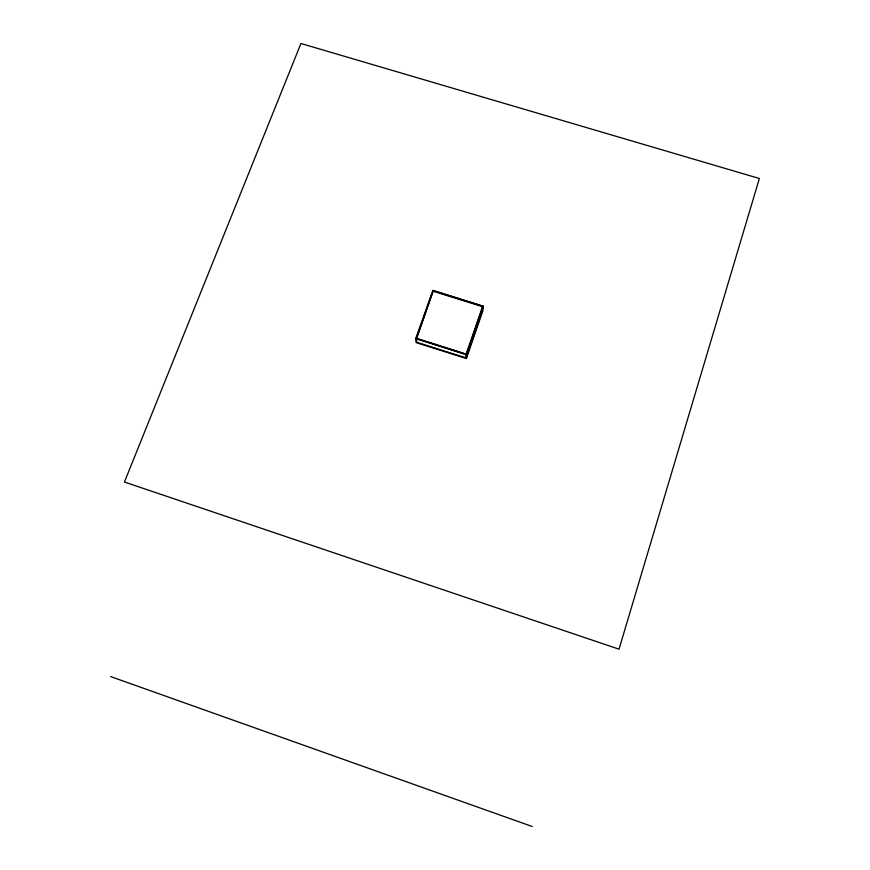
<?xml version="1.0" encoding="UTF-8"?>
<svg xmlns="http://www.w3.org/2000/svg" width="870" height="870" viewBox="0 0 870 870"><rect width="100%" height="100%" fill="white"/><g stroke="black" fill="none" stroke-linecap="round" stroke-linejoin="round"><path stroke-width="1.3" d="M466.048 357.896L466.146 354.036L482.513 306.675L433.151 291.254L416.393 338.256L416.795 342.269L466.048 357.896L482.252 310.971L482.513 306.675M466.494 354.525L415.697 338.419L416.121 342.595L466.385 358.549L466.494 354.525L483.187 306.175L432.803 290.439L415.719 338.582L466.494 354.677L483.176 306.349L432.803 290.439M483.187 306.175L482.915 310.655L466.385 358.549M432.02 293.886L417.165 337.136M416.393 338.256L466.146 354.036M110.631 676.577L532.201 826.5M759.369 178.491L619.027 649.183L124.432 482.034L300.933 43.5L759.369 178.491"/></g></svg>
